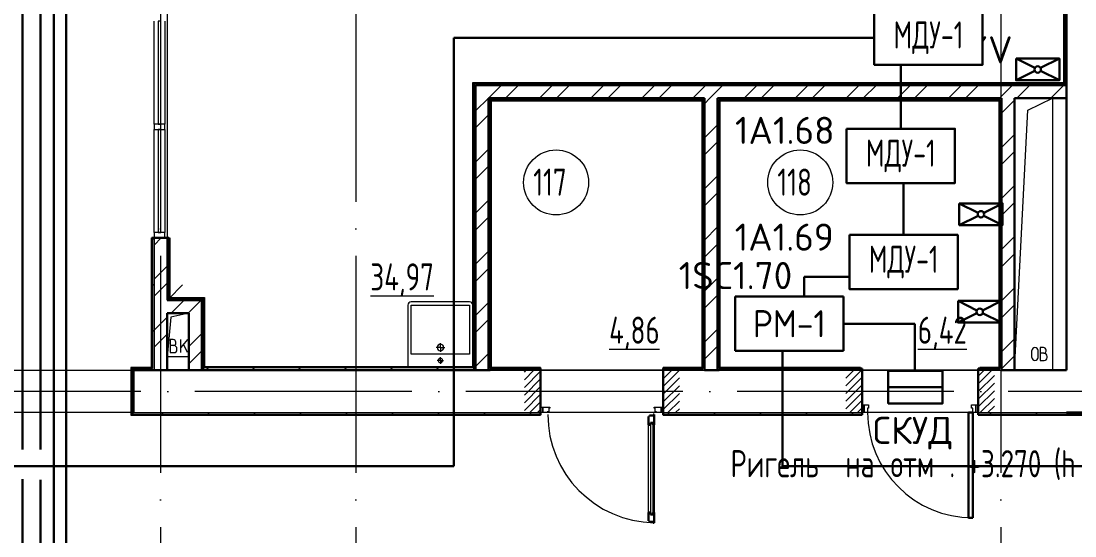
# Model space of a CAD drawing. Header units: millimetres. Extents: x -1073752 to 1436911, y -1379358 to 94781.
# Drawn here: x -1024105 to -1014384, y -910352 to -905604 of the extents above; entities that cross this region are included whole.
import ezdxf
from ezdxf.enums import TextEntityAlignment as Align

# ---------------------------------------------------------------- set-up
doc = ezdxf.new("R2010")
doc.units = ezdxf.units.MM
doc.set_wipeout_variables(frame=1)
for name, pattern in [('ADSK_Линия сетки', [25, 20, -2.5, 0, -2.5]), ('ADSK_Сверху', [450, 300, -150]), ('ADSK_Штриховая_ш2 п1_5', [4.5, 3, -1.5])]:
    doc.linetypes.add(name, pattern=pattern)
for name, color, linetype, lineweight in [('RC-Дымоудаление', 1, 'Continuous', 30), ('RC-Линии_связи-Адресные', 5, 'Continuous', 50), ('RC-Прочее_оборудование', 1, 'Continuous', 30), ('Аннотация', 7, 'Continuous', 18), ('АПС', 5, 'Continuous', 30), ('Витраж', 7, 'Continuous', 9), ('Двери', 252, 'Continuous', 9), ('лс', 5, 'Continuous', 30), ('Марки помещений', 7, 'Continuous', 20), ('Оборудование', 7, 'Continuous', 18), ('Ограждение', 252, 'Continuous', 9), ('Оси', 252, 'Continuous', 9), ('Панели витража', 7, 'Continuous', 9), ('Перекрытие', 252, 'Continuous', 18), ('Стены внутренние', 7, 'Continuous', 18), ('Стены наружные', 7, 'Continuous', 18), ('Стены штриховка', 7, 'Continuous', 9), ('Узлы', 7, 'Continuous', 18)]:
    doc.layers.add(name, color=color, linetype=linetype, lineweight=lineweight)
doc.layers.add('RC-Позиционные_обозначения', color=7, linetype='Continuous')
doc.layers.add('RC-Таблицы', color=7, linetype='Continuous')
doc.layers.add('Двери открывание', color=7, linetype='Continuous', lineweight=9, true_color=0xc0c0c0)
doc.layers.add('Линии', color=7, linetype='Continuous', lineweight=9, true_color=0x00a600)
doc.styles.add('GOST Common_3', font='', dxfattribs={"height": 3.5})
doc.styles.add('ICOCPEUR', font='isocpeur.ttf', dxfattribs={"height": 250})
doc.styles.add('ISOCPEUR', font='isocpeur.ttf', dxfattribs={"height": 250})
doc.styles.add('RubezhCAD', font='isocpeur.ttf')
doc.styles.get("Standard").update_dxf_attribs({"font": 'arial.ttf'})
doc.styles.get('GOST Common_3').set_extended_font_data('GOST 2.304 type A')
pattern_1 = [(0, (-32119.8, 96), (0, 600), []), (90, (-32119.8, 96), (-600, 4e-14), [])]

# ---------------------------------------------------------------- blocks, each defined once
blk = doc.blocks.new('1 этаж')
at = {"layer": 'Двери', "lineweight": 18, "true_color": 0x636466}
h = blk.add_hatch(dxfattribs=at)
h.set_pattern_fill('FP_2', color=251, angle=180, style=0, pattern_type=2)
h.set_pattern_definition([(225, (-26210.93, -11543.73), (35.3553, -35.3553), [])])
h.paths.add_polyline_path([(-25620.9, -11738.7), (-25620.9, -11348.7), (-25770.9, -11348.7), (-25770.9, -11738.7)])
h.paths.add_polyline_path([(-27050.9, -11738.7), (-26900.9, -11738.7), (-26900.9, -11348.7), (-27050.9, -11348.7)])
h = blk.add_hatch(dxfattribs=at)
h.set_pattern_fill('FP_2', color=251, angle=180, style=0, pattern_type=2)
h.set_pattern_definition([(225, (-23400.93, -11543.73), (35.3553, -35.3553), [])])
h.paths.add_polyline_path([(-22715.9, -11738.7), (-22715.9, -11348.7), (-22865.9, -11348.7), (-22865.9, -11738.7)])
h.paths.add_polyline_path([(-24085.9, -11738.7), (-23935.9, -11738.7), (-23935.9, -11348.7), (-24085.9, -11348.7)])
at = {"layer": 'Ограждение', "true_color": 0x636466}
h = blk.add_hatch(dxfattribs=at)
h.set_pattern_fill('FP_25', color=251, style=0, pattern_type=2)
h.set_pattern_definition(pattern_1)
h.paths.add_polyline_path([(-30485.8, -11328.7), (-30485.8, -10128.7), (-30490.8, -10128.7), (-30490.8, -11323.7)])
h = blk.add_hatch(dxfattribs=at)
h.set_pattern_fill('FP_25', color=251, style=0, pattern_type=2)
h.set_pattern_definition(pattern_1)
h.paths.add_polyline_path([(-26900.9, -11763.7), (-26900.9, -11758.7), (-30675.8, -11758.7), (-30680.8, -11763.7), (-28019.6, -11763.7)])
h = blk.add_hatch(dxfattribs=at)
h.set_pattern_fill('FP_25', color=251, style=0, pattern_type=2)
h.set_pattern_definition(pattern_1)
h.paths.add_polyline_path([(-23950.9, -11763.7), (-23950.9, -11758.7), (-25770.9, -11758.7), (-25770.9, -11763.7), (-25149.4, -11763.7)])
h = blk.add_hatch(dxfattribs=at)
h.set_pattern_fill('FP_26', color=251, style=0, pattern_type=2)
h.set_pattern_definition(pattern_1)
h.paths.add_polyline_path([(-20844.2, -11763.7), (-20680.8, -11763.7), (-20685.8, -11758.7), (-22850.9, -11758.7), (-22850.9, -11763.7), (-21561.7, -11763.7)])
at = {"color": 251, "lineweight": 18, "true_color": 0x636466}
for p, q in [((-22407, -8950.2), (-22180.8, -8838.7)), ((-22180.8, -8838.7), (-22180.8, -11348.7)), ((-22530.8, -11348.7), (-22407, -8950.2)), ((-30311.4, -10859.1), (-30345.8, -11223.7)), ((-30145.8, -10823.7), (-30311.4, -10859.1)), ((-30289, -11065.9), (-30319, -11065.9)), ((-30319, -11065.9), (-30319, -11185.9)), ((-30159, -11065.9), (-30219, -11137.4)), ((-30219, -11185.9), (-30219, -11065.9)), ((-30285.7, -11119.3), (-30319, -11119.3)), ((-30265.7, -11099.3), (-30265.7, -11089.3)), ((-30255.7, -11159.3), (-30255.7, -11149.3)), ((-30159, -11185.9), (-30195, -11108.8)), ((-22370.1, -11230.2), (-22370.1, -11167.6)), ((-22312.7, -11230.2), (-22312.7, -11167.6)), ((-22262.6, -11138.9), (-22292.6, -11138.9)), ((-22292.6, -11138.9), (-22292.6, -11258.9)), ((-22239.2, -11172.2), (-22239.2, -11162.2)), ((-30145.8, -11223.7), (-30345.8, -11223.7)), ((-30319, -11185.9), (-30282.3, -11185.9)), ((-22259.2, -11192.2), (-22292.6, -11192.2)), ((-22292.6, -11258.9), (-22255.9, -11258.9)), ((-22229.2, -11232.2), (-22229.2, -11222.2))]:
    blk.add_line(p, q, dxfattribs=at)
for centre, radius, start, end in [((-30289, -11089.3), 23.3, 0, 90), ((-30285.7, -11099.3), 20, 270, 0), ((-30285.7, -11149.3), 30, 0, 90), ((-30282.3, -11159.3), 26.7, 270, 0), ((-22341.4, -11167.6), 28.7, 0, 180), ((-22262.6, -11162.2), 23.3, 0, 90), ((-22259.2, -11172.2), 20, 270, 0), ((-22341.4, -11230.2), 28.7, 180, 0), ((-22259.2, -11222.2), 30, 0, 90), ((-22255.9, -11232.2), 26.7, 270, 0)]:
    blk.add_arc(centre, radius, start, end, dxfattribs=at)
at = {"layer": 'Витраж', "color": 251, "true_color": 0x636466}
for p, q in [((-30465.8, -9078.7), (-30465.8, -8128.7)), ((-30365.8, -8128.7), (-30365.8, -9078.7)), ((-30465.8, -10078.7), (-30465.8, -9128.7)), ((-30365.8, -9128.7), (-30365.8, -10078.7))]:
    blk.add_line(p, q, dxfattribs=at)
at = {"layer": 'Витраж', "color": 251, "lineweight": 18, "true_color": 0x636466, "extrusion": (0, 0, -1)}
for p, q in [((-30465.8, -9078.7), (-30465.8, -9128.7)), ((-30365.8, -9078.7), (-30465.8, -9078.7)), ((-30465.8, -9128.7), (-30365.8, -9128.7)), ((-30365.8, -9128.7), (-30365.8, -9078.7)), ((-30465.8, -10078.7), (-30465.8, -10128.7)), ((-30365.8, -10078.7), (-30465.8, -10078.7)), ((-30365.8, -10128.7), (-30365.8, -10078.7)), ((-30465.8, -10128.7), (-30365.8, -10128.7))]:
    blk.add_line(p, q, dxfattribs=at)
at = {"layer": 'Двери', "color": 251, "linetype": 'ADSK_Штриховая_ш2 п1_5', "true_color": 0x636466}
for p, q in [((-26900.9, -11348.7), (-27050.9, -11348.7)), ((-26900.9, -11738.7), (-26900.9, -11348.7)), ((-25620.9, -11348.7), (-25770.9, -11348.7)), ((-25770.9, -11348.7), (-25770.9, -11738.7)), ((-23935.9, -11348.7), (-24085.9, -11348.7)), ((-23935.9, -11738.7), (-23935.9, -11348.7)), ((-22715.9, -11348.7), (-22865.9, -11348.7)), ((-22865.9, -11348.7), (-22865.9, -11738.7)), ((-27050.9, -11738.7), (-26900.9, -11738.7)), ((-25770.9, -11738.7), (-25620.9, -11738.7)), ((-24085.9, -11738.7), (-23935.9, -11738.7)), ((-22865.9, -11738.7), (-22715.9, -11738.7))]:
    blk.add_line(p, q, dxfattribs=at)
at = {"layer": 'Двери', "color": 251, "true_color": 0x636466}
for p, q in [((-26900.9, -11688.7), (-26880.9, -11688.7)), ((-26900.9, -11738.7), (-26900.9, -11688.7)), ((-26880.9, -11738.7), (-26900.9, -11738.7)), ((-26880.9, -11688.7), (-26880.9, -11738.7)), ((-26880.9, -11688.7), (-26816.9, -11688.7)), ((-26880.9, -11738.7), (-26880.9, -11688.7)), ((-26839.9, -11738.7), (-26880.9, -11738.7)), ((-26839.9, -11730.7), (-26839.9, -11738.7)), ((-26825.9, -11730.7), (-26839.9, -11730.7)), ((-26825.9, -11696.7), (-26825.9, -11730.7)), ((-26816.9, -11696.7), (-26825.9, -11696.7)), ((-26816.9, -11688.7), (-26816.9, -11696.7)), ((-25854.9, -11688.7), (-25790.9, -11688.7)), ((-25854.9, -11696.7), (-25854.9, -11688.7)), ((-25845.9, -11696.7), (-25854.9, -11696.7)), ((-25845.9, -11730.7), (-25845.9, -11696.7)), ((-25831.9, -11730.7), (-25845.9, -11730.7)), ((-25831.9, -11738.7), (-25831.9, -11730.7)), ((-25790.9, -11738.7), (-25831.9, -11738.7)), ((-25790.9, -11688.7), (-25770.9, -11688.7)), ((-25790.9, -11738.7), (-25790.9, -11688.7)), ((-25790.9, -11688.7), (-25790.9, -11738.7)), ((-25770.9, -11738.7), (-25790.9, -11738.7)), ((-25770.9, -11688.7), (-25770.9, -11738.7)), ((-23935.9, -11668.7), (-23915.9, -11668.7)), ((-23935.9, -11738.7), (-23935.9, -11668.7)), ((-23915.9, -11738.7), (-23935.9, -11738.7)), ((-23915.9, -11738.7), (-23915.9, -11668.7)), ((-23915.9, -11668.7), (-23875.9, -11668.7)), ((-23915.9, -11668.7), (-23915.9, -11738.7)), ((-23885.9, -11738.7), (-23915.9, -11738.7)), ((-23885.9, -11698.7), (-23885.9, -11738.7)), ((-23875.9, -11698.7), (-23885.9, -11698.7)), ((-23875.9, -11668.7), (-23875.9, -11698.7)), ((-22925.9, -11668.7), (-22885.9, -11668.7)), ((-22925.9, -11698.7), (-22925.9, -11668.7)), ((-22915.9, -11698.7), (-22925.9, -11698.7)), ((-22915.9, -11738.7), (-22915.9, -11698.7)), ((-22885.9, -11738.7), (-22915.9, -11738.7)), ((-22885.9, -11668.7), (-22885.9, -11738.7)), ((-22885.9, -11738.7), (-22885.9, -11668.7)), ((-22885.9, -11668.7), (-22865.9, -11668.7)), ((-22865.9, -11738.7), (-22885.9, -11738.7)), ((-22865.9, -11668.7), (-22865.9, -11738.7)), ((-25904.9, -12660.7), (-25904.9, -11850.7)), ((-25887.9, -11832.7), (-25887.9, -12678.7)), ((-25863.9, -11832.7), (-25887.9, -11832.7)), ((-25863.9, -12678.7), (-25863.9, -11832.7)), ((-25854.9, -11850.7), (-25854.9, -12660.7)), ((-25887.9, -12678.7), (-25863.9, -12678.7))]:
    blk.add_line(p, q, dxfattribs=at)
at = {"layer": 'Двери', "color": 251, "lineweight": 30, "true_color": 0x636466}
for p, q in [((-25862.9, -11756.7), (-25854.9, -11756.7)), ((-25862.9, -11765.7), (-25862.9, -11756.7)), ((-25854.9, -11756.7), (-25854.9, -11850.7)), ((-22955.9, -12708.7), (-22955.9, -11738.7)), ((-22955.9, -11738.7), (-22915.9, -11738.7)), ((-22915.9, -11738.7), (-22915.9, -12708.7)), ((-25904.9, -11774.7), (-25896.9, -11774.7)), ((-25904.9, -11850.7), (-25904.9, -11774.7)), ((-25904.9, -11850.7), (-25887.9, -11850.7)), ((-25896.9, -11774.7), (-25896.9, -11765.7)), ((-25896.9, -11765.7), (-25862.9, -11765.7)), ((-25887.9, -11850.7), (-25887.9, -11832.7)), ((-25887.9, -11832.7), (-25863.9, -11832.7)), ((-25863.9, -11832.7), (-25863.9, -11850.7)), ((-25863.9, -11850.7), (-25854.9, -11850.7)), ((-25904.9, -12736.7), (-25904.9, -12660.7)), ((-25904.9, -12660.7), (-25887.9, -12660.7)), ((-25887.9, -12660.7), (-25887.9, -12678.7)), ((-25887.9, -12678.7), (-25863.9, -12678.7)), ((-25863.9, -12660.7), (-25854.9, -12660.7)), ((-25863.9, -12678.7), (-25863.9, -12660.7)), ((-25854.9, -12660.7), (-25854.9, -12754.7)), ((-22915.9, -12708.7), (-22955.9, -12708.7)), ((-25896.9, -12736.7), (-25904.9, -12736.7)), ((-25896.9, -12745.7), (-25896.9, -12736.7)), ((-25862.9, -12745.7), (-25896.9, -12745.7)), ((-25862.9, -12754.7), (-25862.9, -12745.7)), ((-25854.9, -12754.7), (-25862.9, -12754.7))]:
    blk.add_line(p, q, dxfattribs=at)
at = {"layer": 'Двери', "color": 251, "true_color": 0x636466}
blk.add_arc((-22915.9, -11738.7), 970, 180, 270, dxfattribs=at)
at = {"layer": 'Двери открывание', "color": 251, "true_color": 0x636466}
blk.add_arc((-25836.9, -11756.7), 998, 180, 268.96655, dxfattribs=at)
at = {"layer": 'Линии', "color": 251, "linetype": 'ADSK_Сверху', "ltscale": 100, "true_color": 0x636466}
for p, q in [((-32675.8, -11348.7), (-30655.8, -11348.7)), ((-30655.8, -11738.7), (-32675.8, -11738.7))]:
    blk.add_line(p, q, dxfattribs=at)
at = {"layer": 'Марки помещений', "color": 251, "true_color": 0x636466}
for centre in [(-26758.4, -9616.7), (-24506.5, -9616.7)]:
    blk.add_circle(centre, 300, dxfattribs=at)
at = {"layer": 'Оборудование', "color": 251, "true_color": 0x636466}
blk.add_line((-30330.8, -10688.7), (-30204.4, -10562.3), dxfattribs=at)
at = {"layer": 'Ограждение', "color": 251, "true_color": 0x636466}
for p, q in [((-22075.8, -8693.7), (-22075.8, -5543.7)), ((-27525.8, -8693.7), (-22075.8, -8693.7)), ((-27525.8, -8693.7), (-27515.8, -8703.7)), ((-27525.8, -10748.7), (-27525.8, -8693.7)), ((-22065.8, -8703.7), (-22075.8, -8693.7)), ((-27365.8, -8853.7), (-27355.8, -8863.7)), ((-27355.8, -8863.7), (-25415.8, -8863.7)), ((-27355.8, -11323.7), (-27355.8, -8863.7)), ((-25415.8, -8863.7), (-25405.8, -8853.7)), ((-25415.8, -8863.7), (-25415.8, -11323.7)), ((-25255.8, -8853.7), (-25245.8, -8863.7)), ((-25245.8, -8863.7), (-22675.8, -8863.7)), ((-25245.8, -11323.7), (-25245.8, -8863.7)), ((-22675.8, -8863.7), (-22665.8, -8853.7)), ((-22675.8, -8863.7), (-22675.8, -11323.7)), ((-30490.8, -10128.7), (-30485.8, -10128.7)), ((-30490.8, -10128.7), (-30490.8, -11323.7)), ((-30330.8, -10128.7), (-30320.8, -10128.7)), ((-30320.8, -10128.7), (-30320.8, -10678.7)), ((-30320.8, -10678.7), (-30330.8, -10688.7)), ((-30320.8, -10678.7), (-30000.8, -10678.7)), ((-30000.8, -10678.7), (-30010.8, -10688.7)), ((-30000.8, -10678.7), (-30000.8, -11318.7)), ((-30490.8, -11323.7), (-30680.8, -11323.7)), ((-30680.8, -11323.7), (-30675.8, -11328.7)), ((-30680.8, -11323.7), (-30680.8, -11763.7)), ((-30490.8, -11323.7), (-30485.8, -11328.7)), ((-27365.8, -11333.7), (-27355.8, -11323.7)), ((-26900.9, -11323.7), (-27355.8, -11323.7)), ((-26900.9, -11323.7), (-26900.9, -11333.7)), ((-25770.9, -11333.7), (-25770.9, -11323.7)), ((-25415.8, -11323.7), (-25770.9, -11323.7)), ((-25405.8, -11333.7), (-25415.8, -11323.7)), ((-25255.8, -11333.7), (-25245.8, -11323.7)), ((-23950.9, -11323.7), (-25245.8, -11323.7)), ((-23950.9, -11323.7), (-23950.9, -11333.7)), ((-22850.9, -11333.7), (-22850.9, -11323.7)), ((-22675.8, -11323.7), (-22850.9, -11323.7)), ((-22665.8, -11333.7), (-22675.8, -11323.7)), ((-30680.8, -11763.7), (-30675.8, -11758.7)), ((-26900.9, -11758.7), (-26900.9, -11763.7)), ((-25770.9, -11763.7), (-25770.9, -11758.7)), ((-23950.9, -11758.7), (-23950.9, -11763.7)), ((-22850.9, -11763.7), (-22850.9, -11758.7)), ((-30680.8, -11763.7), (-26900.9, -11763.7)), ((-25770.9, -11763.7), (-23950.9, -11763.7)), ((-22850.9, -11763.7), (-20680.8, -11763.7))]:
    blk.add_line(p, q, dxfattribs=at)
at = {"layer": 'Оси', "color": 251, "linetype": 'ADSK_Линия сетки', "ltscale": 100, "true_color": 0x636466}
for p, q in [((-30405.8, 32206.9), (-30405.8, -33769.9)), ((-28605.8, 32206.9), (-28605.8, -33769.9)), ((-22655.8, 32206.9), (-22655.8, -32499.9)), ((4411.5, -11543.7), (-72528.1, -11543.7))]:
    blk.add_line(p, q, dxfattribs=at)
at = {"layer": 'Панели витража', "color": 251, "lineweight": 18, "true_color": 0x636466}
for p, q in [((-30428.3, -8128.7), (-30428.3, -9078.7)), ((-30403.3, -8128.7), (-30428.3, -8128.7)), ((-30403.3, -9078.7), (-30403.3, -8128.7)), ((-30428.3, -9078.7), (-30403.3, -9078.7)), ((-30428.3, -9128.7), (-30428.3, -10078.7)), ((-30403.3, -9128.7), (-30428.3, -9128.7)), ((-30403.3, -10078.7), (-30403.3, -9128.7)), ((-30428.3, -10078.7), (-30403.3, -10078.7))]:
    blk.add_line(p, q, dxfattribs=at)
at = {"layer": 'Перекрытие', "color": 251, "ltscale": 100, "true_color": 0x636466}
for p, q in [((-30145.8, -11223.7), (-30345.8, -11223.7)), ((-26900.9, -11343.7), (-25770.9, -11343.7)), ((-23935.9, -11343.7), (-22865.9, -11343.7))]:
    blk.add_line(p, q, dxfattribs=at)
at = {"layer": 'Стены внутренние', "color": 251, "lineweight": 30, "true_color": 0x636466}
for p, q in [((-22050.8, -8838.7), (-22050.8, -11348.7)), ((-30145.8, -11348.7), (-30345.8, -11348.7)), ((-26900.9, -11738.7), (-26900.9, -11348.7)), ((-25770.9, -11348.7), (-25770.9, -11738.7)), ((-25255.8, -11348.7), (-25390.8, -11348.7)), ((-23935.9, -11738.7), (-23935.9, -11348.7)), ((-22865.9, -11348.7), (-22865.9, -11738.7)), ((-22050.8, -11348.7), (-22530.8, -11348.7))]:
    blk.add_line(p, q, dxfattribs=at)
at = {"layer": 'Стены внутренние', "color": 251, "true_color": 0x636466}
for p, q in [((-27365.8, -11348.7), (-25770.9, -11348.7)), ((-25255.8, -11348.7), (-22865.9, -11348.7)), ((-30655.8, -11738.7), (-26900.9, -11738.7)), ((-25831.9, -11738.7), (-26839.9, -11738.7)), ((-25770.9, -11738.7), (-23935.9, -11738.7)), ((-22915.9, -11738.7), (-23885.9, -11738.7)), ((-22865.9, -11738.7), (-22050.8, -11738.7))]:
    blk.add_line(p, q, dxfattribs=at)
at = {"layer": 'Стены наружные', "color": 251, "lineweight": 30, "true_color": 0x636466}
for p, q in [((-22065.8, -5523.7), (-22065.8, -8703.7)), ((-22050.8, -8838.7), (-22050.8, -5443.7)), ((-22065.8, -8703.7), (-27515.8, -8703.7)), ((-27515.8, -8703.7), (-27515.8, -11318.7)), ((-22050.8, -8718.7), (-27500.8, -8718.7)), ((-27500.8, -8718.7), (-27500.8, -11348.7)), ((-27380.8, -8838.7), (-25390.8, -8838.7)), ((-27380.8, -11348.7), (-27380.8, -8838.7)), ((-25390.8, -8838.7), (-25390.8, -11348.7)), ((-25270.8, -8838.7), (-22650.8, -8838.7)), ((-25270.8, -11348.7), (-25270.8, -8838.7)), ((-22650.8, -8838.7), (-22650.8, -11348.7)), ((-22530.8, -8838.7), (-22050.8, -8838.7)), ((-22530.8, -11348.7), (-22530.8, -8838.7)), ((-27365.8, -8853.7), (-25405.8, -8853.7)), ((-27365.8, -11333.7), (-27365.8, -8853.7)), ((-25405.8, -8853.7), (-25405.8, -11333.7)), ((-25255.8, -8853.7), (-22665.8, -8853.7)), ((-25255.8, -11333.7), (-25255.8, -8853.7)), ((-22665.8, -8853.7), (-22665.8, -11333.7)), ((-30330.8, -10128.7), (-30485.8, -10128.7)), ((-30485.8, -10128.7), (-30485.8, -11328.7)), ((-30330.8, -10688.7), (-30330.8, -10128.7)), ((-30010.8, -10688.7), (-30330.8, -10688.7)), ((-30010.8, -11318.7), (-30010.8, -10688.7)), ((-30025.8, -10703.7), (-30345.8, -10703.7)), ((-30025.8, -11348.7), (-30025.8, -10703.7)), ((-30345.8, -11348.7), (-30345.8, -10823.7)), ((-30345.8, -10823.7), (-30145.8, -10823.7)), ((-30145.8, -10823.7), (-30145.8, -11348.7)), ((-30485.8, -11328.7), (-30675.8, -11328.7)), ((-30675.8, -11328.7), (-30675.8, -11758.7)), ((-30480.8, -11333.7), (-30670.8, -11333.7)), ((-30670.8, -11333.7), (-30670.8, -11753.7)), ((-30655.8, -11348.7), (-30345.8, -11348.7)), ((-30655.8, -11738.7), (-30655.8, -11348.7)), ((-30145.8, -11348.7), (-27365.8, -11348.7)), ((-27515.8, -11318.7), (-30010.8, -11318.7)), ((-26900.9, -11333.7), (-27365.8, -11333.7)), ((-26900.9, -11348.7), (-26900.9, -11333.7)), ((-25405.8, -11333.7), (-25770.9, -11333.7)), ((-25770.9, -11333.7), (-25770.9, -11348.7)), ((-23935.9, -11333.7), (-25255.8, -11333.7)), ((-23935.9, -11348.7), (-23935.9, -11333.7)), ((-22665.8, -11333.7), (-22865.9, -11333.7)), ((-22865.9, -11333.7), (-22865.9, -11348.7)), ((-22650.8, -11348.7), (-22530.8, -11348.7)), ((-30675.8, -11758.7), (-26900.9, -11758.7)), ((-30670.8, -11753.7), (-30655.8, -11753.7)), ((-26900.9, -11758.7), (-26900.9, -11738.7)), ((-25770.9, -11738.7), (-25770.9, -11758.7)), ((-25770.9, -11758.7), (-23935.9, -11758.7)), ((-23935.9, -11758.7), (-23935.9, -11738.7)), ((-22865.9, -11738.7), (-22865.9, -11758.7)), ((-22865.9, -11758.7), (-20685.8, -11758.7)), ((-21606.8, -11738.7), (-22050.8, -11738.7))]:
    blk.add_line(p, q, dxfattribs=at)
at = {"layer": 'Стены наружные', "color": 251, "true_color": 0x636466}
for p, q in [((-30345.8, -6528.7), (-30345.8, -10128.7)), ((-25770.9, -11348.7), (-25390.8, -11348.7)), ((-22865.9, -11348.7), (-22650.8, -11348.7))]:
    blk.add_line(p, q, dxfattribs=at)
at = {"layer": 'Стены наружные', "color": 251, "linetype": 'Continuous', "lineweight": 9, "true_color": 0x636466}
for p, q in [((-27382.1, -8838.7), (-27262.1, -8718.7)), ((-27358.1, -8718.7), (-27343.1, -8703.7)), ((-27225, -8838.7), (-27105, -8718.7)), ((-26933.8, -8718.7), (-26918.8, -8703.7)), ((-26910.7, -8838.7), (-26790.7, -8718.7)), ((-26753.5, -8838.7), (-26633.5, -8718.7)), ((-26509.6, -8718.7), (-26494.6, -8703.7)), ((-26439.2, -8838.7), (-26319.2, -8718.7)), ((-26282, -8838.7), (-26162, -8718.7)), ((-26085.3, -8718.7), (-26070.3, -8703.7)), ((-25967.7, -8838.7), (-25847.7, -8718.7)), ((-25810.6, -8838.7), (-25690.6, -8718.7)), ((-25661, -8718.7), (-25646, -8703.7)), ((-25496.3, -8838.7), (-25376.3, -8718.7)), ((-25339.1, -8838.7), (-25219.1, -8718.7)), ((-25236.8, -8718.7), (-25221.8, -8703.7)), ((-25024.8, -8838.7), (-24904.8, -8718.7)), ((-24867.6, -8838.7), (-24747.6, -8718.7)), ((-24812.5, -8718.7), (-24797.5, -8703.7)), ((-24553.3, -8838.7), (-24433.3, -8718.7)), ((-24396.2, -8838.7), (-24276.2, -8718.7)), ((-24388.3, -8718.7), (-24373.3, -8703.7)), ((-24081.9, -8838.7), (-23961.9, -8718.7)), ((-23964, -8718.7), (-23949, -8703.7)), ((-23924.7, -8838.7), (-23804.7, -8718.7)), ((-23610.4, -8838.7), (-23490.4, -8718.7)), ((-23539.7, -8718.7), (-23524.7, -8703.7)), ((-23453.3, -8838.7), (-23333.3, -8718.7)), ((-23138.9, -8838.7), (-23018.9, -8718.7)), ((-23115.5, -8718.7), (-23100.5, -8703.7)), ((-22981.8, -8838.7), (-22861.8, -8718.7)), ((-22691.2, -8718.7), (-22676.2, -8703.7)), ((-22667.5, -8838.7), (-22547.5, -8718.7)), ((-22510.3, -8838.7), (-22390.3, -8718.7)), ((-22266.9, -8718.7), (-22251.9, -8703.7)), ((-22196, -8838.7), (-22076, -8718.7)), ((-27500.8, -8957.4), (-27382.1, -8838.7)), ((-27319.8, -8853.7), (-27319.8, -8838.7)), ((-26719.8, -8853.7), (-26719.8, -8838.7)), ((-26119.8, -8853.7), (-26119.8, -8838.7)), ((-25519.8, -8853.7), (-25519.8, -8838.7)), ((-25390.8, -8890.4), (-25339.1, -8838.7)), ((-24947.5, -8853.7), (-24932.5, -8838.7)), ((-24523.3, -8853.7), (-24508.3, -8838.7)), ((-24099, -8853.7), (-24084, -8838.7)), ((-23674.7, -8853.7), (-23659.7, -8838.7)), ((-23250.5, -8853.7), (-23235.5, -8838.7)), ((-22826.2, -8853.7), (-22811.2, -8838.7)), ((-27515.8, -8876.4), (-27500.8, -8861.4)), ((-25405.8, -8887.7), (-25390.8, -8872.7)), ((-22650.8, -8979.2), (-22530.8, -8859.2)), ((-27500.8, -9114.6), (-27380.8, -8994.6)), ((-25390.8, -9204.7), (-25270.8, -9084.7)), ((-22665.8, -9117.6), (-22650.8, -9102.6)), ((-27380.8, -9165.7), (-27365.8, -9150.7)), ((-25270.8, -9177), (-25255.8, -9162)), ((-22650.8, -9293.5), (-22530.8, -9173.5)), ((-27515.8, -9300.7), (-27500.8, -9285.7)), ((-27500.8, -9428.9), (-27380.8, -9308.9)), ((-25405.8, -9312), (-25390.8, -9297)), ((-25390.8, -9361.9), (-25270.8, -9241.9)), ((-22650.8, -9450.7), (-22530.8, -9330.7)), ((-27500.8, -9586), (-27380.8, -9466)), ((-27380.8, -9589.9), (-27365.8, -9574.9)), ((-25390.8, -9676.2), (-25270.8, -9556.2)), ((-25270.8, -9601.3), (-25255.8, -9586.3)), ((-22665.8, -9541.9), (-22650.8, -9526.9)), ((-27515.8, -9724.9), (-27500.8, -9709.9)), ((-25390.8, -9833.3), (-25270.8, -9713.3)), ((-22650.8, -9765), (-22530.8, -9645)), ((-27500.8, -9900.3), (-27380.8, -9780.3)), ((-25405.8, -9736.3), (-25390.8, -9721.3)), ((-22650.8, -9922.1), (-22530.8, -9802.1)), ((-27500.8, -10057.5), (-27380.8, -9937.5)), ((-27380.8, -10014.2), (-27365.8, -9999.2)), ((-25270.8, -10025.5), (-25255.8, -10010.5)), ((-22665.8, -9966.1), (-22650.8, -9951.1)), ((-25390.8, -10147.6), (-25270.8, -10027.6)), ((-30485.8, -10149.4), (-30480.8, -10144.4)), ((-30480.8, -10144.4), (-30465.8, -10129.4)), ((-30465.8, -10193.7), (-30400.8, -10128.7)), ((-27515.8, -10149.2), (-27500.8, -10134.2)), ((-25405.8, -10160.5), (-25390.8, -10145.5)), ((-25390.8, -10304.8), (-25270.8, -10184.8)), ((-22650.8, -10236.4), (-22530.8, -10116.4)), ((-30485.8, -10220.1), (-30480.8, -10215.1)), ((-30485.8, -10290.8), (-30480.8, -10285.8)), ((-27500.8, -10371.8), (-27380.8, -10251.8)), ((-22650.8, -10393.6), (-22530.8, -10273.6)), ((-30485.8, -10361.5), (-30480.8, -10356.5)), ((-30465.8, -10508), (-30345.8, -10388)), ((-22665.8, -10390.4), (-22650.8, -10375.4)), ((-30485.8, -10432.2), (-30480.8, -10427.2)), ((-30345.8, -10433.6), (-30330.8, -10418.6)), ((-27500.8, -10528.9), (-27380.8, -10408.9)), ((-27380.8, -10438.5), (-27365.8, -10423.5)), ((-25270.8, -10449.8), (-25255.8, -10434.8)), ((-30485.8, -10502.9), (-30480.8, -10497.9)), ((-30485.8, -10573.6), (-30480.8, -10568.6)), ((-30480.8, -10568.6), (-30465.8, -10553.6)), ((-30465.8, -10665.2), (-30345.8, -10545.2)), ((-27515.8, -10573.5), (-27500.8, -10558.5)), ((-25405.8, -10584.8), (-25390.8, -10569.8)), ((-25390.8, -10619.1), (-25270.8, -10499.1)), ((-22650.8, -10707.9), (-22530.8, -10587.9)), ((-30485.8, -10644.3), (-30480.8, -10639.3)), ((-30191.6, -10703.7), (-30176.6, -10688.7)), ((-25390.8, -10776.3), (-25270.8, -10656.3)), ((-30485.8, -10715.1), (-30480.8, -10710.1)), ((-30485.8, -10785.8), (-30480.8, -10780.8)), ((-30310, -10823.7), (-30190, -10703.7)), ((-30145.8, -10816.6), (-30032.9, -10703.7)), ((-27500.8, -10843.3), (-27380.8, -10723.3)), ((-22650.8, -10865.1), (-22530.8, -10745.1)), ((-30485.8, -10856.5), (-30480.8, -10851.5)), ((-30465.8, -10979.5), (-30345.8, -10859.5)), ((-30152.9, -10823.7), (-30145.8, -10816.6)), ((-27500.8, -11000.4), (-27380.8, -10880.4)), ((-27380.8, -10862.7), (-27365.8, -10847.7)), ((-25270.8, -10874), (-25255.8, -10859)), ((-22665.8, -10814.7), (-22650.8, -10799.7)), ((-30485.8, -10927.2), (-30480.8, -10922.2)), ((-30480.8, -10992.9), (-30465.8, -10977.9)), ((-30025.8, -10962.2), (-30010.8, -10947.2)), ((-27515.8, -10997.7), (-27500.8, -10982.7)), ((-25390.8, -11090.6), (-25270.8, -10970.6)), ((-30485.8, -10997.9), (-30480.8, -10992.9)), ((-30485.8, -11068.6), (-30480.8, -11063.6)), ((-30465.8, -11136.6), (-30345.8, -11016.6)), ((-30145.8, -11131), (-30025.8, -11011)), ((-25405.8, -11009), (-25390.8, -10994)), ((-22650.8, -11179.4), (-22530.8, -11059.4)), ((-30485.8, -11139.3), (-30480.8, -11134.3)), ((-30145.8, -11288.1), (-30025.8, -11168.1)), ((-25390.8, -11247.7), (-25270.8, -11127.7)), ((-30485.8, -11210), (-30480.8, -11205)), ((-27500.8, -11314.7), (-27380.8, -11194.7)), ((-27380.8, -11287), (-27365.8, -11272)), ((-22665.8, -11238.9), (-22650.8, -11223.9)), ((-22650.8, -11336.5), (-22530.8, -11216.5)), ((-30675.8, -11329.3), (-30675.2, -11328.7)), ((-30609.5, -11333.7), (-30604.5, -11328.7)), ((-30538.8, -11333.7), (-30533.8, -11328.7)), ((-30485.8, -11280.7), (-30480.8, -11275.7)), ((-30363.6, -11348.7), (-30345.8, -11331)), ((-29988.1, -11348.7), (-29958.1, -11318.7)), ((-29563.8, -11348.7), (-29533.8, -11318.7)), ((-29139.6, -11348.7), (-29109.6, -11318.7)), ((-28715.3, -11348.7), (-28685.3, -11318.7)), ((-28291, -11348.7), (-28261, -11318.7)), ((-27866.8, -11348.7), (-27836.8, -11318.7)), ((-27018.3, -11348.7), (-27003.3, -11333.7)), ((-25745.5, -11348.7), (-25730.5, -11333.7)), ((-25270.8, -11298.3), (-25255.8, -11283.3)), ((-24896.9, -11348.7), (-24881.9, -11333.7)), ((-24472.7, -11348.7), (-24457.7, -11333.7)), ((-24048.4, -11348.7), (-24033.4, -11333.7)), ((-22775.6, -11348.7), (-22760.6, -11333.7)), ((-30675.8, -11400), (-30670.8, -11395)), ((-30675.8, -11470.7), (-30670.8, -11465.7)), ((-30675.8, -11541.5), (-30670.8, -11536.5)), ((-30675.8, -11612.2), (-30670.8, -11607.2)), ((-30670.8, -11607.2), (-30655.8, -11592.2)), ((-30675.8, -11682.9), (-30670.8, -11677.9)), ((-30675.8, -11753.6), (-30670.8, -11748.6)), ((-30610.2, -11758.7), (-30605.2, -11753.7)), ((-30539.5, -11758.7), (-30534.5, -11753.7)), ((-30468.8, -11758.7), (-30463.8, -11753.7)), ((-30398.1, -11758.7), (-30393.1, -11753.7)), ((-30393.1, -11753.7), (-30378.1, -11738.7)), ((-30327.4, -11758.7), (-30322.4, -11753.7)), ((-30256.7, -11758.7), (-30251.7, -11753.7)), ((-30186, -11758.7), (-30181, -11753.7)), ((-30115.3, -11758.7), (-30110.3, -11753.7)), ((-30044.6, -11758.7), (-30039.6, -11753.7)), ((-29973.8, -11758.7), (-29968.8, -11753.7)), ((-29968.8, -11753.7), (-29953.8, -11738.7)), ((-29903.1, -11758.7), (-29898.1, -11753.7)), ((-29832.4, -11758.7), (-29827.4, -11753.7)), ((-29761.7, -11758.7), (-29756.7, -11753.7)), ((-29691, -11758.7), (-29686, -11753.7)), ((-29620.3, -11758.7), (-29615.3, -11753.7)), ((-29549.6, -11758.7), (-29544.6, -11753.7)), ((-29544.6, -11753.7), (-29529.6, -11738.7)), ((-29478.9, -11758.7), (-29473.9, -11753.7)), ((-29408.2, -11758.7), (-29403.2, -11753.7)), ((-29337.4, -11758.7), (-29332.4, -11753.7)), ((-29266.7, -11758.7), (-29261.7, -11753.7)), ((-29196, -11758.7), (-29191, -11753.7)), ((-29125.3, -11758.7), (-29120.3, -11753.7)), ((-29120.3, -11753.7), (-29105.3, -11738.7)), ((-29054.6, -11758.7), (-29049.6, -11753.7)), ((-28983.9, -11758.7), (-28978.9, -11753.7)), ((-28913.2, -11758.7), (-28908.2, -11753.7)), ((-28842.5, -11758.7), (-28837.5, -11753.7)), ((-28771.8, -11758.7), (-28766.8, -11753.7)), ((-28701, -11758.7), (-28696, -11753.7)), ((-28696, -11753.7), (-28681, -11738.7)), ((-28630.3, -11758.7), (-28625.3, -11753.7)), ((-28559.6, -11758.7), (-28554.6, -11753.7)), ((-28488.9, -11758.7), (-28483.9, -11753.7)), ((-28418.2, -11758.7), (-28413.2, -11753.7)), ((-28347.5, -11758.7), (-28342.5, -11753.7)), ((-28276.8, -11758.7), (-28271.8, -11753.7)), ((-28271.8, -11753.7), (-28256.8, -11738.7)), ((-28206.1, -11758.7), (-28201.1, -11753.7)), ((-28135.4, -11758.7), (-28130.4, -11753.7)), ((-28064.7, -11758.7), (-28059.7, -11753.7)), ((-27993.9, -11758.7), (-27988.9, -11753.7)), ((-27923.2, -11758.7), (-27918.2, -11753.7)), ((-27852.5, -11758.7), (-27847.5, -11753.7)), ((-27847.5, -11753.7), (-27832.5, -11738.7)), ((-27781.8, -11758.7), (-27776.8, -11753.7)), ((-27711.1, -11758.7), (-27706.1, -11753.7)), ((-27640.4, -11758.7), (-27635.4, -11753.7)), ((-27569.7, -11758.7), (-27564.7, -11753.7)), ((-27499, -11758.7), (-27494, -11753.7)), ((-27428.3, -11758.7), (-27423.3, -11753.7)), ((-27423.3, -11753.7), (-27408.3, -11738.7)), ((-27357.5, -11758.7), (-27352.5, -11753.7)), ((-27286.8, -11758.7), (-27281.8, -11753.7)), ((-27216.1, -11758.7), (-27211.1, -11753.7)), ((-27145.4, -11758.7), (-27140.4, -11753.7)), ((-27074.7, -11758.7), (-27069.7, -11753.7)), ((-27004, -11758.7), (-26999, -11753.7)), ((-26999, -11753.7), (-26984, -11738.7)), ((-26933.3, -11758.7), (-26928.3, -11753.7)), ((-25731.2, -11758.7), (-25726.2, -11753.7)), ((-25726.2, -11753.7), (-25711.2, -11738.7)), ((-25660.5, -11758.7), (-25655.5, -11753.7)), ((-25589.8, -11758.7), (-25584.8, -11753.7)), ((-25519.1, -11758.7), (-25514.1, -11753.7)), ((-25448.4, -11758.7), (-25443.4, -11753.7)), ((-25377.6, -11758.7), (-25372.6, -11753.7)), ((-25306.9, -11758.7), (-25301.9, -11753.7)), ((-25301.9, -11753.7), (-25286.9, -11738.7)), ((-25236.2, -11758.7), (-25231.2, -11753.7)), ((-25165.5, -11758.7), (-25160.5, -11753.7)), ((-25094.8, -11758.7), (-25089.8, -11753.7)), ((-25024.1, -11758.7), (-25019.1, -11753.7)), ((-24953.4, -11758.7), (-24948.4, -11753.7)), ((-24882.7, -11758.7), (-24877.7, -11753.7)), ((-24877.7, -11753.7), (-24862.7, -11738.7)), ((-24812, -11758.7), (-24807, -11753.7)), ((-24741.3, -11758.7), (-24736.3, -11753.7)), ((-24670.5, -11758.7), (-24665.5, -11753.7)), ((-24599.8, -11758.7), (-24594.8, -11753.7)), ((-24529.1, -11758.7), (-24524.1, -11753.7)), ((-24458.4, -11758.7), (-24453.4, -11753.7)), ((-24453.4, -11753.7), (-24438.4, -11738.7)), ((-24387.7, -11758.7), (-24382.7, -11753.7)), ((-24317, -11758.7), (-24312, -11753.7)), ((-24246.3, -11758.7), (-24241.3, -11753.7)), ((-24175.6, -11758.7), (-24170.6, -11753.7)), ((-24104.9, -11758.7), (-24099.9, -11753.7)), ((-24034.1, -11758.7), (-24029.1, -11753.7)), ((-24029.1, -11753.7), (-24014.1, -11738.7)), ((-23963.4, -11758.7), (-23958.4, -11753.7)), ((-22832.1, -11758.7), (-22827.1, -11753.7)), ((-22761.4, -11758.7), (-22756.4, -11753.7)), ((-22756.4, -11753.7), (-22741.4, -11738.7)), ((-22690.6, -11758.7), (-22685.6, -11753.7)), ((-22619.9, -11758.7), (-22614.9, -11753.7)), ((-22549.2, -11758.7), (-22544.2, -11753.7)), ((-22478.5, -11758.7), (-22473.5, -11753.7)), ((-22407.8, -11758.7), (-22402.8, -11753.7)), ((-22337.1, -11758.7), (-22332.1, -11753.7)), ((-22332.1, -11753.7), (-22317.1, -11738.7)), ((-22266.4, -11758.7), (-22261.4, -11753.7)), ((-22195.7, -11758.7), (-22190.7, -11753.7)), ((-22125, -11758.7), (-22120, -11753.7)), ((-22054.2, -11758.7), (-22049.2, -11753.7)), ((-21983.5, -11758.7), (-21978.5, -11753.7))]:
    blk.add_line(p, q, dxfattribs=at)
at = {"layer": 'Стены штриховка', "color": 251, "true_color": 0x636466}
for p, q in [((-22065.8, -8703.7), (-22050.8, -8703.7)), ((-25405.8, -8853.7), (-25405.8, -8838.7)), ((-27365.8, -8853.7), (-27380.8, -8853.7)), ((-30480.8, -10128.7), (-30480.8, -11333.7)), ((-30465.8, -10128.7), (-30465.8, -11348.7)), ((-30345.8, -10703.7), (-30345.8, -10128.7)), ((-30010.8, -11318.7), (-30010.8, -11348.7)), ((-27515.8, -11348.7), (-27515.8, -11318.7)), ((-30655.8, -11753.7), (-26900.9, -11753.7)), ((-25770.9, -11753.7), (-23935.9, -11753.7)), ((-22865.9, -11753.7), (-20690.8, -11753.7))]:
    blk.add_line(p, q, dxfattribs=at)
at = {"layer": 'Узлы', "color": 251, "lineweight": 9, "true_color": 0x636466}
for p, q in [((-28125.8, -10748.7), (-28125.8, -11318.7)), ((-27825.8, -10718.7), (-28095.8, -10718.7)), ((-27555.8, -10718.7), (-27825.8, -10718.7)), ((-27525.8, -11318.7), (-27525.8, -10748.7)), ((-27825.8, -11138.7), (-27865.8, -11138.7)), ((-27825.8, -11138.7), (-27825.8, -11098.7)), ((-27825.8, -11138.7), (-27825.8, -11178.7)), ((-27825.8, -11138.7), (-27785.8, -11138.7)), ((-27825.8, -11258.7), (-27855.8, -11258.7)), ((-27825.8, -11258.7), (-27825.8, -11228.7)), ((-27825.8, -11258.7), (-27825.8, -11288.7)), ((-27825.8, -11258.7), (-27795.8, -11258.7))]:
    blk.add_line(p, q, dxfattribs=at)
at = {"layer": 'Узлы', "color": 251, "true_color": 0x636466}
for p, q in [((-28095.8, -11199.7), (-28095.8, -10748.7)), ((-28095.8, -10748.7), (-27555.8, -10748.7)), ((-27555.8, -10748.7), (-27555.8, -11199.7)), ((-27555.8, -11199.7), (-28095.8, -11199.7))]:
    blk.add_line(p, q, dxfattribs=at)
for centre, start, end in [((-28095.8, -10748.7), 90, 180), ((-27555.8, -10748.7), 0, 90)]:
    blk.add_arc(centre, 30, start, end, dxfattribs=at)
at = {"layer": 'Узлы', "color": 251, "lineweight": 9, "true_color": 0x636466}
for centre, radius, start, end in [((-27825.8, -11138.7), 30, 90, 180), ((-27825.8, -11138.7), 30, 180, 270), ((-27825.8, -11138.7), 30, 0, 90), ((-27825.8, -11138.7), 30, 270, 0.00772), ((-27825.8, -11258.7), 20, 90, 180), ((-27825.8, -11258.7), 20, 180, 270), ((-27825.8, -11258.7), 20, 0, 90), ((-27825.8, -11258.7), 20, 270, 0.01158)]:
    blk.add_arc(centre, radius, start, end, dxfattribs=at)
at = {"layer": 'Аннотация', "color": 251, "true_color": 0x636466, "style": 'GOST Common_3', "width": 0.9}
for s, p in [('Ригель', (-25149.5, -12335.4)), ('. +3.270 (h', (-23131.4, -12335.4)), ('на', (-24089.9, -12335.4)), ('отм', (-23673.2, -12335.4))]:
    blk.add_text(s, height=250, dxfattribs=at).set_placement(p)
at = {"layer": 'Марки помещений', "color": 251, "true_color": 0x636466, "style": 'GOST Common_3', "width": 0.9}
for s, p in [('117', (-26969.4, -9739)), ('118', (-24717.6, -9739)), ('%%U34,97', (-28471.8, -10612.8)), ('%%U4,86', (-26269.5, -11104.2)), ('%%U6,42', (-23422.4, -11104.2))]:
    blk.add_text(s, height=250, dxfattribs=at).set_placement(p)
blk = doc.blocks.new('РМ1')
at = {"layer": 'RC-Прочее_оборудование'}
blk.add_point((0, 0), dxfattribs=at)
blk.add_attdef('PSTN', text='', height=2.5, dxfattribs=at).set_placement((5.721, 2.541), align=Align.BOTTOM_CENTER)
blk.add_wipeout([(4.999, 2.501), (4.999, -2.501), (-4.999, -2.501), (-4.999, 2.501)]).dxf.layer = 'RC-Прочее_оборудование'
blk.add_wipeout([(-4.999, -2.501), (-4.999, 2.501), (4.999, 2.501), (4.999, -2.501)]).dxf.layer = 'RC-Прочее_оборудование'
for p, q in [((-4.999, 2.501), (4.999, 2.501)), ((-4.999, -2.501), (-4.999, 2.501)), ((-4.999, 2.501), (-4.999, 2.501)), ((4.999, 2.501), (4.999, -2.501)), ((4.999, -2.501), (-4.999, -2.501))]:
    blk.add_line(p, q, dxfattribs=at)
at = {"layer": 'RC-Прочее_оборудование', "ltscale": 100, "style": 'ISOCPEUR', "width": 0.9}
blk.add_text('РМ-1', height=2.5, dxfattribs=at).set_placement((0.001, -0.001), align=Align.MIDDLE)
blk = doc.blocks.new('RC-UGO-MDU-01')
at = {"layer": 'RC-Дымоудаление'}
blk.add_point((0, 0), dxfattribs=at)
blk.add_attdef('PSTN', text='', height=2.5, dxfattribs=at).set_placement((5.821, 2.37), align=Align.BOTTOM_CENTER)
blk.add_wipeout([(4.998, 2.498), (4.998, -2.498), (-4.998, -2.498), (-4.998, 2.498)]).dxf.layer = 'RC-Дымоудаление'
blk.add_wipeout([(-4.998, -2.498), (-4.998, 2.498), (4.998, 2.498), (4.998, -2.498)]).dxf.layer = 'RC-Дымоудаление'
blk.add_lwpolyline([(-4.998, 2.498), (4.998, 2.498), (4.998, -2.498), (-4.998, -2.498), (-4.998, 2.498)], close=True, dxfattribs=at)
at = {"layer": 'RC-Дымоудаление', "ltscale": 100, "style": 'ISOCPEUR', "width": 0.7}
blk.add_text('МДУ-1', height=2.5, dxfattribs=at).set_placement((0, 0), align=Align.MIDDLE)
blk = doc.blocks.new('A$C122646C6')
at = {"color": 1, "lineweight": 30}
for points in [[(0, 200), (400, 200), (400, 0), (0, 0), (0, 200)], [(0, 200), (173.2, 113.4)], [(400, 200), (226.8, 113.4)], [(173.2, 86.6), (0, 0)], [(226.8, 86.6), (400, 0)]]:
    blk.add_lwpolyline(points, dxfattribs=at)
blk.add_circle((200, 100), 30, dxfattribs=at)

msp = doc.modelspace()

# ---------------------------------------------------------------- linework, layer by layer
at = {"layer": 'АПС', "color": 3, "lineweight": 30}
msp.add_lwpolyline([(-1015605.7, -909129.9), (-1016105.7, -909129.9), (-1016105.7, -908829.9), (-1015605.7, -908829.9), (-1015605.7, -909129.9), (-1015605.7, -908979.9), (-1016105.7, -908979.9)], dxfattribs=at)
at = {"layer": 'лс', "color": 4}
for p, q in [((-1023689, -884844.9), (-1023689, -911238.1)), ((-1023803.7, -911095.2), (-1023803.7, -884955.2))]:
    msp.add_line(p, q, dxfattribs=at)
at = {"layer": 'лс'}
for p, q in [((-1023924.7, -885347.3), (-1023924.7, -909555.2)), ((-1024092, -885420.9), (-1024092, -909554.2)), ((-1024092, -909827.8), (-1024092, -910933.2)), ((-1023924.7, -909833.9), (-1023924.7, -910992.9))]:
    msp.add_line(p, q, dxfattribs=at)
at = {"layer": 'лс', "color": 5}
for p, q in [((-1016235.8, -905757.8), (-1020114.1, -905757.8)), ((-1020114.1, -905757.8), (-1020114.1, -909707.4)), ((-1015991.2, -906598.1), (-1015991.2, -906007.6)), ((-1015964.4, -907576.3), (-1015964.4, -907097.6)), ((-1016881.5, -908144.9), (-1016881.5, -907962.9)), ((-1016881.5, -907962.9), (-1016464.2, -907962.9)), ((-1017081, -909707.4), (-1017081, -908645.1)), ((-1024690, -909707.4), (-1020114.1, -909707.4)), ((-1017081, -909707.4), (-1012881.7, -909707.4))]:
    msp.add_line(p, q, dxfattribs=at)
at = {"layer": 'лс', "color": 96, "true_color": 0x008800}
for p, q in [((-1016519.7, -908395), (-1015859.6, -908395)), ((-1015859.6, -908395), (-1015859.6, -908829.9))]:
    msp.add_line(p, q, dxfattribs=at)

# ---------------------------------------------------------------- block references
for name, p in [('1 этаж', (-992411.4, -897475.7)), ('A$C122646C6', (-1014927.9, -906150.3)), ('A$C122646C6', (-1015462.5, -908385.4))]:
    msp.add_blockref(name, p)

# ---------------------------------------------------------------- texts
at = {"layer": 'RC-Линии_связи-Адресные', "color": 0, "linetype": 'Continuous', "lineweight": 40, "ltscale": 15, "insert": (-1015879.8, -909253.7), "char_height": 250, "width": 2971.683, "attachment_point": 2, "style": 'ICOCPEUR'}
msp.add_mtext('СКУД', dxfattribs=at)
at = {"layer": 'RC-Таблицы', "linetype": 'Continuous', "lineweight": 40, "insert": (-1015184.7, -905869.7), "char_height": 250, "width": 2400, "attachment_point": 5, "style": 'RubezhCAD'}
msp.add_mtext('YV', dxfattribs=at)

# ---------------------------------------------------------------- next in the draw order: block references
at = {"layer": 'RC-Дымоудаление', "color": 4, "linetype": 'Continuous', "lineweight": 40, "ltscale": 15}
ref = msp.add_blockref('RC-UGO-MDU-01', (-1015736, -905757.8), dxfattribs=dict(at, xscale=100, yscale=100, zscale=100))
ref.add_attrib('PSTN', '1А1.67', dxfattribs={"layer": 'RC-Позиционные_обозначения', "height": 250, "style": 'RubezhCAD'}).set_placement((-1015749.9, -905445.2), align=Align.BOTTOM_CENTER)
ref = msp.add_blockref('RC-UGO-MDU-01', (-1015991.2, -906847.8), dxfattribs=dict(at, xscale=100, yscale=100, zscale=100))
ref.add_attrib('PSTN', '1А1.68', dxfattribs={"layer": 'RC-Позиционные_обозначения', "height": 250, "style": 'RubezhCAD'}).set_placement((-1017060.8, -906812.2), align=Align.BOTTOM_CENTER)
ref = msp.add_blockref('RC-UGO-MDU-01', (-1015964.4, -907826), dxfattribs=dict(at, xscale=100, yscale=100, zscale=100))
ref.add_attrib('PSTN', '1А1.69', dxfattribs={"layer": 'RC-Позиционные_обозначения', "height": 250, "style": 'RubezhCAD'}).set_placement((-1017065.5, -907796.6), align=Align.BOTTOM_CENTER)

# ---------------------------------------------------------------- next in the draw order: block references
msp.add_blockref('A$C122646C6', (-1015451, -907486.2))
ref = msp.add_blockref('РМ1', (-1017019.7, -908395), dxfattribs=dict(xscale=100, yscale=100, zscale=100))
ref.add_attrib('PSTN', '1SC1.70', dxfattribs={"layer": 'RC-Прочее_оборудование', "color": 0, "height": 250, "style": 'RubezhCAD'}).set_placement((-1017515.5, -907826), align=Align.TOP_CENTER)

doc.saveas('drawing.dxf')
